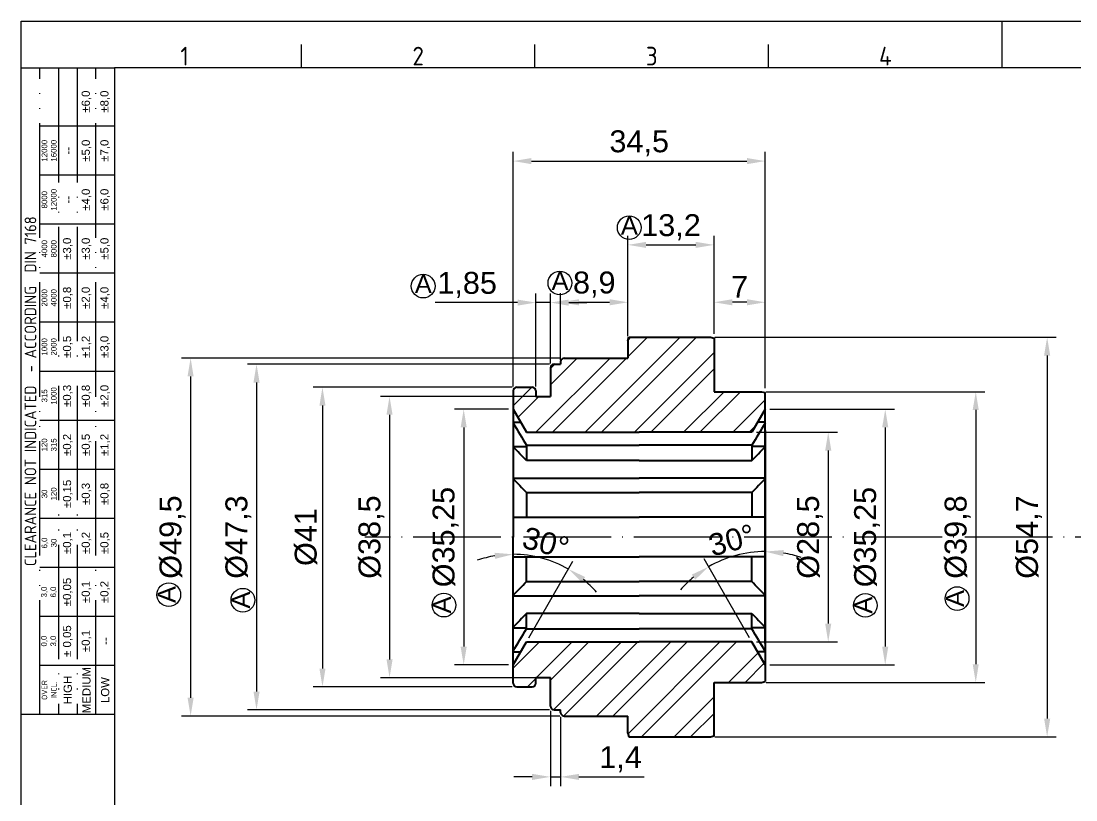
# Model space of a CAD drawing. Header units: millimetres. Extents: x 2521 to 2789, y 1164 to 1354.
# Drawn here: x 2520.6 to 2664.9, y 1247.5 to 1354.2 of the extents above; entities that cross this region are included whole.
import ezdxf
from ezdxf.enums import TextEntityAlignment as Align

# ---------------------------------------------------------------- set-up
doc = ezdxf.new("R2010")
doc.units = ezdxf.units.MM
doc.linetypes.add('ACAD_ISO04W100', pattern=[30, 24, -3, 0, -3])
doc.linetypes.add('ACAD_ISO05W100', pattern=[33, 24, -3, 0, -3, 0, -3])
for name, color, linetype, lineweight in [('AM_0', 7, 'Continuous', 40), ('AM_4', 1, 'ACAD_ISO04W100', 25), ('AM_5', 3, 'Continuous', 25), ('AM_BOR', 2, 'ACAD_ISO05W100', 35)]:
    doc.layers.add(name, color=color, linetype=linetype, lineweight=lineweight)
doc.styles.add('ACISOTS', font='isocp.shx', dxfattribs={"height": 1})
doc.styles.get("Standard").update_dxf_attribs({"font": 'arial.ttf'})
doc.dimstyles.new('ISO-25', dxfattribs={"dimtxt": 3, "dimasz": 2.5, "dimexe": 1.25, "dimexo": 0.625, "dimtad": 1, "dimtxsty": 'Standard', "dimcen": 2.5, "dimadec": 0, "dimazin": 0, "dimtfac": 1, "dimtmove": 0, "dimatfit": 3, "dimfxl": 1, "dimarcsym": 0})

# ---------------------------------------------------------------- blocks, each defined once
blk = doc.blocks.new('A3 ZTL')
for p, q in [((19.57, 280.82), (19.57, 9.78)), ((401.17, 280.82), (19.57, 280.82))]:
    blk.add_line(p, q)
at = {"layer": 'AM_BOR', "color": 135, "linetype": 'Continuous', "lineweight": 25}
for p, q in [((0, 0), (0, 290.61)), ((0, 290.61), (410.96, 290.61))]:
    blk.add_line(p, q, dxfattribs=at)
at = {"layer": 'AM_BOR', "color": 135, "lineweight": 25}
for p, q in [((205.48, 280.82), (205.48, 290.61)), ((58.71, 280.82), (58.71, 285.71)), ((107.63, 280.82), (107.63, 285.71)), ((156.56, 280.82), (156.56, 285.71)), ((3.91, 145.3), (3.91, 280.82)), ((7.83, 280.82), (7.83, 145.3)), ((11.74, 280.82), (11.74, 145.3)), ((15.66, 145.3), (15.66, 280.82)), ((19.57, 268.59), (3.91, 268.59)), ((19.57, 258.32), (3.91, 258.32)), ((19.57, 248.04), (3.91, 248.04)), ((19.57, 237.77), (3.91, 237.77)), ((19.57, 227.5), (3.91, 227.5)), ((19.57, 217.22), (3.91, 217.22)), ((19.57, 206.95), (3.91, 206.95)), ((19.57, 196.67), (3.91, 196.67)), ((19.57, 186.4), (3.91, 186.4)), ((19.57, 176.13), (3.91, 176.13)), ((19.57, 165.85), (3.91, 165.85)), ((19.57, 155.58), (3.91, 155.58))]:
    blk.add_line(p, q, dxfattribs=at)
blk.add_lwpolyline([(19.57, 145.3), (0, 145.3), (0, 280.82), (19.57, 280.82)], close=True, dxfattribs=at)
at = {"layer": 'AM_BOR', "color": 135, "lineweight": 25, "style": 'ACISOTS'}
for s, p in [('1', (34.25, 283.27)), ('2', (83.17, 283.27)), ('3', (132.09, 283.27)), ('4', (181.02, 283.27))]:
    blk.add_text(s, height=3.91, dxfattribs=at).set_placement(p, align=Align.MIDDLE)
at = {"layer": 'AM_BOR', "color": 135, "lineweight": 25, "attachment_point": 5, "rotation": 90}
for s, insert, char_height, width in [('±6,0', (13.7, 273.73), 1.712, 10.274), ('±8,0', (17.61, 273.73), 1.712, 10.274), ('12000\\P16000', (5.87, 263.45), 1.174, 10.274), ('±5,0', (13.7, 263.45), 1.712, 10.274), ('±7,0', (17.61, 263.45), 1.712, 10.274), ('--', (9.78, 263.45), 1.712, 10.274), ('8000\\P12000', (5.87, 253.18), 1.174, 10.274), ('±4,0', (13.7, 253.18), 1.712, 10.274), ('±6,0', (17.61, 253.18), 1.712, 10.274), ('--', (9.78, 253.18), 1.712, 10.274), ('{\\Fisocp.shx|c0;CLEARANCE NOT INDICATED  - ACCORDING  DIN 7168}', (1.96, 213.06), 2.4462, 135.5186), ('4000\\P8000', (5.87, 242.91), 1.174, 10.274), ('±3,0', (9.78, 242.91), 1.712, 10.274), ('±3,0', (13.7, 242.91), 1.712, 10.274), ('±5,0', (17.61, 242.91), 1.712, 10.274), ('2000\\P4000', (5.87, 232.63), 1.174, 10.274), ('±0,8', (9.78, 232.63), 1.712, 10.274), ('±2,0', (13.7, 232.63), 1.712, 10.274), ('±4,0', (17.61, 232.63), 1.712, 10.274), ('1000\\P2000', (5.87, 222.36), 1.174, 10.274), ('±0,5', (9.78, 222.36), 1.712, 10.274), ('±1,2', (13.7, 222.36), 1.712, 10.274), ('±3,0', (17.61, 222.36), 1.712, 10.274), ('±2,0', (17.61, 212.08), 1.712, 10.274), ('315\\P1000', (5.87, 212.08), 1.174, 10.274), ('±0,3', (9.78, 212.08), 1.712, 10.274), ('±0,8', (13.7, 212.08), 1.712, 10.274), ('±0,2', (9.78, 201.81), 1.712, 10.274), ('±0,5', (13.7, 201.81), 1.712, 10.274), ('±1,2', (17.61, 201.81), 1.712, 10.274), ('120\\P315', (5.87, 201.81), 1.174, 10.274), ('±0,15', (9.78, 191.54), 1.712, 10.274), ('30\\P120', (5.87, 191.54), 1.174, 10.274), ('±0,3', (13.7, 191.54), 1.712, 10.274), ('±0,8', (17.61, 191.54), 1.712, 10.274), ('±0,1', (9.78, 181.26), 1.712, 10.274), ('±0,2', (13.7, 181.26), 1.712, 10.274), ('±0,5', (17.61, 181.26), 1.712, 10.274), ('6,0\\P30', (5.87, 181.26), 1.174, 10.274), ('±0,05', (9.78, 170.99), 1.712, 10.274), ('±0,1', (13.7, 170.99), 1.712, 10.274), ('±0,2', (17.61, 170.99), 1.712, 10.274), ('3,0\\P6,0', (5.87, 170.99), 1.174, 10.274), ('± 0,05', (9.78, 160.71), 1.712, 10.274), ('0,0\\P3,0', (5.87, 160.71), 1.174, 10.274), ('\\pt4.69206;±0,1', (13.7, 160.71), 1.7123, 10.274), ('--', (17.61, 160.71), 1.712, 10.274), ('MEDIUM', (13.7, 150.44), 1.712, 10.274), ('HIGH', (9.78, 150.44), 1.712, 10.274), ('LOW', (17.61, 150.44), 1.712, 10.274), ('{\\Fisocp.shx|c0;OVER\\PINCL.}', (5.87, 150.44), 1.1742, 10.274)]:
    blk.add_mtext(s, dxfattribs=dict(at, insert=insert, char_height=char_height, width=width))
blk = doc.blocks.new('*D23')
at = {"layer": 'AM_5', "color": 0, "lineweight": -2, "transparency": 16777216}
for p, q in [((2623.04, 1301.03), (2640.09, 1301.03)), ((2638.84, 1298.53), (2638.84, 1268.53)), ((2623.04, 1266.03), (2640.09, 1266.03))]:
    blk.add_line(p, q, dxfattribs=at)
at = {"layer": 'AM_5', "color": 0, "transparency": 16777216}
for points in [[(2638.42, 1298.53), (2639.26, 1298.53), (2638.84, 1301.03)], [(2638.42, 1268.53), (2639.26, 1268.53), (2638.84, 1266.03)]]:
    blk.add_solid(points, dxfattribs=at)
at = {"layer": 'Defpoints', "color": 0, "transparency": 16777216}
for p in [(2622.42, 1301.03), (2622.42, 1266.03), (2638.84, 1266.03)]:
    blk.add_point(p, dxfattribs=at)
at = {"layer": 'AM_5', "color": 0, "transparency": 16777216, "insert": (2636.36, 1283.53), "char_height": 3, "attachment_point": 5, "rotation": 90}
blk.add_mtext('%%C35,25', dxfattribs=at)
blk = doc.blocks.new('*D24')
at = {"layer": 'AM_5', "color": 0, "lineweight": -2, "transparency": 16777216}
for p, q in [((2587.29, 1301.03), (2579.9, 1301.03)), ((2581.15, 1298.53), (2581.15, 1268.53)), ((2587.29, 1266.03), (2579.9, 1266.03))]:
    blk.add_line(p, q, dxfattribs=at)
at = {"layer": 'AM_5', "color": 0, "transparency": 16777216}
for points in [[(2580.73, 1298.53), (2581.57, 1298.53), (2581.15, 1301.03)], [(2580.73, 1268.53), (2581.57, 1268.53), (2581.15, 1266.03)]]:
    blk.add_solid(points, dxfattribs=at)
at = {"layer": 'Defpoints', "color": 0, "transparency": 16777216}
for p in [(2587.92, 1301.03), (2581.15, 1266.03), (2587.92, 1266.03)]:
    blk.add_point(p, dxfattribs=at)
at = {"layer": 'AM_5', "color": 0, "transparency": 16777216, "insert": (2578.67, 1283.53), "char_height": 3, "attachment_point": 5, "rotation": 90}
blk.add_mtext('%%C35,25', dxfattribs=at)
blk = doc.blocks.new('*D25')
at = {"layer": 'AM_5', "color": 0, "lineweight": -2, "transparency": 16777216}
blk.add_line((2620.28, 1269.72), (2614.04, 1280.55), dxfattribs=at)
for start, end in [(90, 120), (71.5072, 80.7536), (129.2464, 138.4928)]:
    blk.add_arc((2622.42, 1266.03), 15.51, start, end, dxfattribs=at)
at = {"layer": 'AM_5', "color": 0, "transparency": 16777216}
for points in [[(2624.87, 1280.92), (2624.94, 1281.75), (2622.42, 1281.54)], [(2612.37, 1278.39), (2612.84, 1277.7), (2614.66, 1279.46)]]:
    blk.add_solid(points, dxfattribs=at)
at = {"layer": 'Defpoints', "color": 0, "transparency": 16777216}
for p in [(2622.42, 1283.53), (2619.72, 1281.31), (2620.6, 1269.18), (2622.42, 1268.96), (2622.42, 1266.03)]:
    blk.add_point(p, dxfattribs=at)
at = {"layer": 'AM_5', "color": 0, "transparency": 16777216, "insert": (2617.84, 1283.1), "char_height": 3, "attachment_point": 5, "rotation": 15}
blk.add_mtext('30°', dxfattribs=at)
blk = doc.blocks.new('*D26')
at = {"layer": 'AM_5', "color": 0, "lineweight": -2, "transparency": 16777216}
blk.add_line((2590.05, 1269.72), (2596.11, 1280.23), dxfattribs=at)
for start, end in [(99.4712, 108.9424), (60, 90), (41.0576, 50.5288)]:
    blk.add_arc((2587.92, 1266.03), 15.14, start, end, dxfattribs=at)
at = {"layer": 'AM_5', "color": 0, "transparency": 16777216}
for points in [[(2585.39, 1281.38), (2585.46, 1280.55), (2587.92, 1281.17)], [(2597.3, 1277.38), (2597.78, 1278.06), (2595.49, 1279.15)]]:
    blk.add_solid(points, dxfattribs=at)
at = {"layer": 'Defpoints', "color": 0, "transparency": 16777216}
for p in [(2587.92, 1283.53), (2593.09, 1280.26), (2587.92, 1268.96), (2589.73, 1269.18), (2587.92, 1266.03)]:
    blk.add_point(p, dxfattribs=at)
at = {"layer": 'AM_5', "color": 0, "transparency": 16777216, "insert": (2592.39, 1282.74), "char_height": 3, "attachment_point": 5, "rotation": 345}
blk.add_mtext('30°', dxfattribs=at)
blk = doc.blocks.new('*D27')
at = {"layer": 'AM_5', "color": 0, "lineweight": -2, "transparency": 16777216}
for p, q in [((2622.54, 1303.43), (2652.48, 1303.43)), ((2651.23, 1300.93), (2651.23, 1266.13)), ((2622.54, 1263.63), (2652.48, 1263.63))]:
    blk.add_line(p, q, dxfattribs=at)
at = {"layer": 'AM_5', "color": 0, "transparency": 16777216}
for points in [[(2650.81, 1300.93), (2651.64, 1300.93), (2651.23, 1303.43)], [(2650.81, 1266.13), (2651.64, 1266.13), (2651.23, 1263.63)]]:
    blk.add_solid(points, dxfattribs=at)
at = {"layer": 'Defpoints', "color": 0, "transparency": 16777216}
for p in [(2621.92, 1303.43), (2621.92, 1263.63), (2651.23, 1263.63)]:
    blk.add_point(p, dxfattribs=at)
at = {"layer": 'AM_5', "color": 0, "transparency": 16777216, "insert": (2648.75, 1283.53), "char_height": 3, "attachment_point": 5, "rotation": 90}
blk.add_mtext('%%C39,8', dxfattribs=at)
blk = doc.blocks.new('*D28')
at = {"layer": 'AM_5', "color": 0, "lineweight": -2, "transparency": 16777216}
for p, q in [((2615.54, 1310.88), (2662.25, 1310.88)), ((2661, 1308.38), (2661, 1258.68)), ((2615.54, 1256.18), (2662.25, 1256.18))]:
    blk.add_line(p, q, dxfattribs=at)
at = {"layer": 'AM_5', "color": 0, "transparency": 16777216}
for points in [[(2660.58, 1308.38), (2661.42, 1308.38), (2661, 1310.88)], [(2660.58, 1258.68), (2661.42, 1258.68), (2661, 1256.18)]]:
    blk.add_solid(points, dxfattribs=at)
at = {"layer": 'Defpoints', "color": 0, "transparency": 16777216}
for p in [(2614.92, 1310.88), (2614.92, 1256.18), (2661, 1256.18)]:
    blk.add_point(p, dxfattribs=at)
at = {"layer": 'AM_5', "color": 0, "transparency": 16777216, "insert": (2658.52, 1283.53), "char_height": 3, "attachment_point": 5, "rotation": 90}
blk.add_mtext('%%C54,7', dxfattribs=at)
blk = doc.blocks.new('*D29')
at = {"layer": 'AM_5', "color": 0, "lineweight": -2, "transparency": 16777216}
for p, q in [((2592.39, 1302.78), (2569.75, 1302.78)), ((2571, 1300.28), (2571, 1266.78)), ((2592.39, 1264.28), (2569.75, 1264.28))]:
    blk.add_line(p, q, dxfattribs=at)
at = {"layer": 'AM_5', "color": 0, "transparency": 16777216}
for points in [[(2570.59, 1300.28), (2571.42, 1300.28), (2571, 1302.78)], [(2570.59, 1266.78), (2571.42, 1266.78), (2571, 1264.28)]]:
    blk.add_solid(points, dxfattribs=at)
at = {"layer": 'Defpoints', "color": 0, "transparency": 16777216}
for p in [(2593.02, 1302.78), (2571, 1264.28), (2593.02, 1264.28)]:
    blk.add_point(p, dxfattribs=at)
at = {"layer": 'AM_5', "color": 0, "transparency": 16777216, "insert": (2568.53, 1283.53), "char_height": 3, "attachment_point": 5, "rotation": 90}
blk.add_mtext('%%C38,5', dxfattribs=at)
blk = doc.blocks.new('*D30')
at = {"layer": 'AM_5', "color": 0, "lineweight": -2, "transparency": 16777216}
for p, q in [((2587.79, 1304.03), (2560.57, 1304.03)), ((2561.82, 1301.53), (2561.82, 1265.53)), ((2587.79, 1263.03), (2560.57, 1263.03))]:
    blk.add_line(p, q, dxfattribs=at)
at = {"layer": 'AM_5', "color": 0, "transparency": 16777216}
for points in [[(2561.41, 1301.53), (2562.24, 1301.53), (2561.82, 1304.03)], [(2561.41, 1265.53), (2562.24, 1265.53), (2561.82, 1263.03)]]:
    blk.add_solid(points, dxfattribs=at)
at = {"layer": 'Defpoints', "color": 0, "transparency": 16777216}
for p in [(2588.42, 1304.03), (2561.82, 1263.03), (2588.42, 1263.03)]:
    blk.add_point(p, dxfattribs=at)
at = {"layer": 'AM_5', "color": 0, "transparency": 16777216, "insert": (2559.58, 1283.53), "char_height": 3, "attachment_point": 5, "rotation": 90}
blk.add_mtext('%%C41', dxfattribs=at)
blk = doc.blocks.new('*D31')
at = {"layer": 'AM_5', "color": 0, "lineweight": -2, "transparency": 16777216}
for p, q in [((2592.89, 1307.18), (2551.55, 1307.18)), ((2552.8, 1304.68), (2552.8, 1262.38)), ((2592.89, 1259.88), (2551.55, 1259.88))]:
    blk.add_line(p, q, dxfattribs=at)
at = {"layer": 'AM_5', "color": 0, "transparency": 16777216}
for points in [[(2552.38, 1304.68), (2553.22, 1304.68), (2552.8, 1307.18)], [(2552.38, 1262.38), (2553.22, 1262.38), (2552.8, 1259.88)]]:
    blk.add_solid(points, dxfattribs=at)
at = {"layer": 'Defpoints', "color": 0, "transparency": 16777216}
for p in [(2593.52, 1307.18), (2552.8, 1259.88), (2593.52, 1259.88)]:
    blk.add_point(p, dxfattribs=at)
at = {"layer": 'AM_5', "color": 0, "transparency": 16777216, "insert": (2550.32, 1283.53), "char_height": 3, "attachment_point": 5, "rotation": 90}
blk.add_mtext('%%C47,3', dxfattribs=at)
blk = doc.blocks.new('*D32')
at = {"layer": 'AM_5', "color": 0, "lineweight": -2, "transparency": 16777216}
for p, q in [((2594.29, 1308.03), (2542.53, 1308.03)), ((2543.78, 1305.53), (2543.78, 1261.53)), ((2594.29, 1259.03), (2542.53, 1259.03))]:
    blk.add_line(p, q, dxfattribs=at)
at = {"layer": 'AM_5', "color": 0, "transparency": 16777216}
for points in [[(2543.36, 1305.53), (2544.19, 1305.53), (2543.78, 1308.03)], [(2543.36, 1261.53), (2544.19, 1261.53), (2543.78, 1259.03)]]:
    blk.add_solid(points, dxfattribs=at)
at = {"layer": 'Defpoints', "color": 0, "transparency": 16777216}
for p in [(2594.92, 1308.03), (2543.78, 1259.03), (2594.92, 1259.03)]:
    blk.add_point(p, dxfattribs=at)
at = {"layer": 'AM_5', "color": 0, "transparency": 16777216, "insert": (2541.3, 1283.53), "char_height": 3, "attachment_point": 5, "rotation": 90}
blk.add_mtext('%%C49,5', dxfattribs=at)
blk = doc.blocks.new('*D33')
at = {"layer": 'AM_5', "color": 0, "lineweight": -2, "transparency": 16777216}
for p, q in [((2615.42, 1311.37), (2615.42, 1316.92)), ((2622.42, 1303.92), (2622.42, 1316.92)), ((2619.92, 1315.67), (2617.92, 1315.67))]:
    blk.add_line(p, q, dxfattribs=at)
at = {"layer": 'AM_5', "color": 0, "transparency": 16777216}
for points in [[(2617.92, 1316.09), (2617.92, 1315.25), (2615.42, 1315.67)], [(2619.92, 1316.09), (2619.92, 1315.25), (2622.42, 1315.67)]]:
    blk.add_solid(points, dxfattribs=at)
at = {"layer": 'Defpoints', "color": 0, "transparency": 16777216}
for p in [(2615.42, 1315.67), (2615.42, 1310.75), (2622.42, 1303.3)]:
    blk.add_point(p, dxfattribs=at)
at = {"layer": 'AM_5', "color": 0, "transparency": 16777216, "insert": (2618.92, 1317.79), "char_height": 3, "attachment_point": 5}
blk.add_mtext('7', dxfattribs=at)
blk = doc.blocks.new('*D34')
at = {"layer": 'AM_5', "color": 0, "lineweight": -2, "transparency": 16777216}
for p, q in [((2603.62, 1311.01), (2603.62, 1324.78)), ((2615.42, 1316.29), (2615.42, 1324.78)), ((2606.12, 1323.53), (2612.92, 1323.53))]:
    blk.add_line(p, q, dxfattribs=at)
at = {"layer": 'AM_5', "color": 0, "transparency": 16777216}
for points in [[(2606.12, 1323.94), (2606.12, 1323.11), (2603.62, 1323.53)], [(2612.92, 1323.94), (2612.92, 1323.11), (2615.42, 1323.53)]]:
    blk.add_solid(points, dxfattribs=at)
at = {"layer": 'Defpoints', "color": 0, "transparency": 16777216}
for p in [(2615.42, 1323.53), (2615.42, 1315.67), (2603.62, 1310.38)]:
    blk.add_point(p, dxfattribs=at)
at = {"layer": 'AM_5', "color": 0, "transparency": 16777216, "insert": (2609.52, 1325.95), "char_height": 3, "attachment_point": 5}
blk.add_mtext('13,2', dxfattribs=at)
blk = doc.blocks.new('*D35')
at = {"layer": 'AM_5', "color": 0, "lineweight": -2, "transparency": 16777216}
for p, q in [((2594.42, 1307.81), (2594.42, 1316.92)), ((2603.62, 1316.29), (2603.62, 1316.92)), ((2596.92, 1315.67), (2601.12, 1315.67))]:
    blk.add_line(p, q, dxfattribs=at)
at = {"layer": 'AM_5', "color": 0, "transparency": 16777216}
for points in [[(2596.92, 1316.09), (2596.92, 1315.25), (2594.42, 1315.67)], [(2601.12, 1316.09), (2601.12, 1315.25), (2603.62, 1315.67)]]:
    blk.add_solid(points, dxfattribs=at)
at = {"layer": 'Defpoints', "color": 0, "transparency": 16777216}
for p in [(2603.62, 1315.67), (2603.62, 1315.67), (2594.42, 1307.18)]:
    blk.add_point(p, dxfattribs=at)
at = {"layer": 'AM_5', "color": 0, "transparency": 16777216, "insert": (2599.02, 1318.1), "char_height": 3, "attachment_point": 5}
blk.add_mtext('8,9', dxfattribs=at)
blk = doc.blocks.new('*D37')
at = {"layer": 'AM_5', "color": 0, "lineweight": -2, "transparency": 16777216}
for p, q in [((2591.02, 1304.16), (2591.02, 1316.88)), ((2593.02, 1307.31), (2593.02, 1316.88)), ((2588.52, 1315.63), (2577.23, 1315.63)), ((2593.02, 1315.63), (2591.02, 1315.63)), ((2595.52, 1315.63), (2598.02, 1315.63))]:
    blk.add_line(p, q, dxfattribs=at)
at = {"layer": 'AM_5', "color": 0, "transparency": 16777216}
for points in [[(2588.52, 1316.04), (2588.52, 1315.21), (2591.02, 1315.63)], [(2595.52, 1316.04), (2595.52, 1315.21), (2593.02, 1315.63)]]:
    blk.add_solid(points, dxfattribs=at)
at = {"layer": 'Defpoints', "color": 0, "transparency": 16777216}
for p in [(2591.02, 1315.63), (2593.02, 1306.68), (2591.02, 1303.53)]:
    blk.add_point(p, dxfattribs=at)
at = {"layer": 'AM_5', "color": 0, "transparency": 16777216, "insert": (2581.62, 1318.05), "char_height": 3, "attachment_point": 5}
blk.add_mtext('1,85', dxfattribs=at)
blk = doc.blocks.new('*D38')
at = {"layer": 'AM_5', "color": 0, "lineweight": -2, "transparency": 16777216}
for p, q in [((2587.92, 1304.16), (2587.92, 1336.25)), ((2622.42, 1303.92), (2622.42, 1336.25)), ((2590.42, 1335), (2619.92, 1335))]:
    blk.add_line(p, q, dxfattribs=at)
at = {"layer": 'AM_5', "color": 0, "transparency": 16777216}
for points in [[(2590.42, 1335.42), (2590.42, 1334.58), (2587.92, 1335)], [(2619.92, 1335.42), (2619.92, 1334.58), (2622.42, 1335)]]:
    blk.add_solid(points, dxfattribs=at)
at = {"layer": 'Defpoints', "color": 0, "transparency": 16777216}
for p in [(2622.42, 1335), (2587.92, 1303.53), (2622.42, 1303.3)]:
    blk.add_point(p, dxfattribs=at)
at = {"layer": 'AM_5', "color": 0, "transparency": 16777216, "insert": (2605.17, 1337.43), "char_height": 3, "attachment_point": 5}
blk.add_mtext('34,5', dxfattribs=at)
blk = doc.blocks.new('*D39')
at = {"layer": 'AM_5', "color": 0, "lineweight": -2, "transparency": 16777216}
for p, q in [((2593.02, 1259.76), (2593.02, 1249.45)), ((2594.42, 1258.91), (2594.42, 1249.45)), ((2590.52, 1250.7), (2588.02, 1250.7)), ((2593.02, 1250.7), (2594.42, 1250.7)), ((2596.92, 1250.7), (2605.83, 1250.7))]:
    blk.add_line(p, q, dxfattribs=at)
at = {"layer": 'AM_5', "color": 0, "transparency": 16777216}
for points in [[(2590.52, 1251.11), (2590.52, 1250.28), (2593.02, 1250.7)], [(2596.92, 1251.11), (2596.92, 1250.28), (2594.42, 1250.7)]]:
    blk.add_solid(points, dxfattribs=at)
at = {"layer": 'Defpoints', "color": 0, "transparency": 16777216}
for p in [(2593.02, 1260.38), (2594.42, 1259.53), (2594.42, 1250.7)]:
    blk.add_point(p, dxfattribs=at)
at = {"layer": 'AM_5', "color": 0, "transparency": 16777216, "insert": (2602.62, 1253.12), "char_height": 3, "attachment_point": 5}
blk.add_mtext('1,4', dxfattribs=at)
blk = doc.blocks.new('*D40')
at = {"layer": 'AM_5', "color": 0, "lineweight": -2, "transparency": 16777216}
for p, q in [((2621.22, 1297.88), (2632.29, 1297.88)), ((2631.04, 1295.38), (2631.04, 1271.68)), ((2621.22, 1269.18), (2632.29, 1269.18))]:
    blk.add_line(p, q, dxfattribs=at)
at = {"layer": 'AM_5', "color": 0, "transparency": 16777216}
for points in [[(2630.62, 1295.38), (2631.46, 1295.38), (2631.04, 1297.88)], [(2630.62, 1271.68), (2631.46, 1271.68), (2631.04, 1269.18)]]:
    blk.add_solid(points, dxfattribs=at)
at = {"layer": 'Defpoints', "color": 0, "transparency": 16777216}
for p in [(2620.6, 1297.88), (2620.6, 1269.18), (2631.04, 1269.18)]:
    blk.add_point(p, dxfattribs=at)
at = {"layer": 'AM_5', "color": 0, "transparency": 16777216, "insert": (2628.56, 1283.53), "char_height": 3, "attachment_point": 5, "rotation": 90}
blk.add_mtext('%%C28,5', dxfattribs=at)

msp = doc.modelspace()

# ---------------------------------------------------------------- hatches: boundary and pattern name
at = {"layer": 'AM_5'}
h = msp.add_hatch(dxfattribs=at)
h.set_pattern_fill('ANSI32', color=1, scale=0.5)
h.paths.add_polyline_path([(2622.416, 1303.299), (2621.916, 1303.433), (2615.416, 1303.433), (2615.416, 1310.749), (2614.916, 1310.883), (2603.75, 1310.883), (2603.616, 1310.383), (2603.616, 1308.033), (2594.916, 1308.033, 0.4142136), (2594.416, 1307.533), (2594.416, 1307.183), (2593.516, 1307.183, 0.4142136), (2593.016, 1306.683), (2593.016, 1302.783), (2591.016, 1302.783), (2591.016, 1303.533, 0.4142136), (2590.516, 1304.033), (2588.416, 1304.033, 0.4142136), (2587.916, 1303.533), (2587.916, 1301.033), (2589.735, 1297.883), (2605.166, 1297.883), (2620.597, 1297.883), (2622.416, 1301.033)])
h.paths.add_polyline_path([(2615.416, 1263.633), (2621.916, 1263.633), (2622.416, 1263.767), (2622.416, 1266.033), (2620.597, 1269.183), (2605.166, 1269.183), (2589.735, 1269.183), (2587.916, 1266.033), (2587.916, 1263.533, 0.4142136), (2588.416, 1263.033), (2590.516, 1263.033, 0.4142136), (2591.016, 1263.533), (2591.016, 1264.283), (2593.016, 1264.283), (2593.016, 1260.383, 0.4142136), (2593.516, 1259.883), (2594.416, 1259.883), (2594.416, 1259.533, 0.4142136), (2594.916, 1259.033), (2603.616, 1259.033), (2603.616, 1256.683), (2603.75, 1256.183), (2614.916, 1256.183), (2615.416, 1256.317)])

# ---------------------------------------------------------------- linework, layer by layer
at = {"layer": 'AM_0'}
for p, q in [((2603.616, 1310.383), (2603.75, 1310.883)), ((2603.75, 1310.883), (2614.916, 1310.883)), ((2614.916, 1310.883), (2615.416, 1310.749)), ((2615.416, 1310.749), (2615.416, 1303.433)), ((2603.616, 1310.383), (2603.616, 1308.033)), ((2594.916, 1308.033), (2603.616, 1308.033)), ((2593.016, 1306.683), (2593.016, 1302.783)), ((2593.516, 1307.183), (2594.416, 1307.183)), ((2594.416, 1307.533), (2594.416, 1307.183)), ((2587.916, 1303.533), (2587.916, 1298.106)), ((2588.416, 1304.033), (2590.516, 1304.033)), ((2591.016, 1303.533), (2591.016, 1302.783)), ((2591.016, 1302.783), (2593.016, 1302.783)), ((2615.416, 1303.433), (2621.916, 1303.433)), ((2621.916, 1303.433), (2622.416, 1303.299)), ((2622.416, 1283.533), (2622.416, 1303.299)), ((2587.916, 1301.033), (2589.735, 1297.883)), ((2622.416, 1301.033), (2620.597, 1297.883)), ((2587.916, 1299.239), (2588.952, 1299.239)), ((2622.416, 1299.239), (2621.38, 1299.239)), ((2587.916, 1298.106), (2587.916, 1283.533)), ((2589.735, 1297.883), (2605.166, 1297.883)), ((2620.597, 1297.883), (2605.166, 1297.883)), ((2622.416, 1298.106), (2622.416, 1283.533)), ((2587.916, 1295.94), (2589.735, 1295.94)), ((2589.735, 1296.102), (2589.735, 1294.001)), ((2589.735, 1296.102), (2605.166, 1296.102)), ((2620.597, 1296.102), (2605.166, 1296.102)), ((2620.597, 1296.102), (2620.597, 1294.001)), ((2622.416, 1295.94), (2620.597, 1295.94)), ((2605.166, 1294.001), (2589.735, 1294.001)), ((2605.166, 1294.001), (2620.597, 1294.001)), ((2587.916, 1291.571), (2605.166, 1291.571)), ((2622.416, 1291.571), (2605.166, 1291.571)), ((2589.735, 1289.632), (2605.166, 1289.632)), ((2589.735, 1289.632), (2589.735, 1286.233)), ((2620.597, 1289.632), (2605.166, 1289.632)), ((2620.597, 1289.632), (2620.597, 1286.233)), ((2587.916, 1286.233), (2605.166, 1286.233)), ((2622.416, 1286.233), (2605.166, 1286.233)), ((2587.916, 1268.96), (2587.916, 1283.533)), ((2622.416, 1283.533), (2622.416, 1263.767)), ((2622.416, 1268.96), (2622.416, 1283.533)), ((2587.916, 1280.833), (2605.166, 1280.833)), ((2589.735, 1277.433), (2589.735, 1280.833)), ((2622.416, 1280.833), (2605.166, 1280.833)), ((2620.597, 1277.433), (2620.597, 1280.833)), ((2589.735, 1277.433), (2605.166, 1277.433)), ((2620.597, 1277.433), (2605.166, 1277.433)), ((2587.916, 1275.495), (2605.166, 1275.495)), ((2622.416, 1275.495), (2605.166, 1275.495)), ((2605.166, 1273.064), (2589.735, 1273.064)), ((2589.735, 1270.963), (2589.735, 1273.064)), ((2605.166, 1273.064), (2620.597, 1273.064)), ((2620.597, 1270.963), (2620.597, 1273.064)), ((2587.916, 1271.126), (2589.735, 1271.126)), ((2589.735, 1270.963), (2605.166, 1270.963)), ((2620.597, 1270.963), (2605.166, 1270.963)), ((2622.416, 1271.126), (2620.597, 1271.126)), ((2587.916, 1266.033), (2589.735, 1269.183)), ((2587.916, 1263.533), (2587.916, 1268.959)), ((2589.735, 1269.183), (2605.166, 1269.183)), ((2620.597, 1269.183), (2605.166, 1269.183)), ((2622.416, 1266.033), (2620.597, 1269.183)), ((2587.916, 1267.827), (2588.952, 1267.827)), ((2622.416, 1267.827), (2621.38, 1267.827)), ((2591.016, 1264.283), (2593.016, 1264.283)), ((2591.016, 1263.533), (2591.016, 1264.283)), ((2593.016, 1260.383), (2593.016, 1264.283)), ((2615.416, 1263.633), (2621.916, 1263.633)), ((2615.416, 1256.317), (2615.416, 1263.633)), ((2621.916, 1263.633), (2622.416, 1263.767)), ((2588.416, 1263.033), (2590.516, 1263.033)), ((2593.516, 1259.883), (2594.416, 1259.883)), ((2594.416, 1259.533), (2594.416, 1259.883)), ((2594.916, 1259.033), (2603.616, 1259.033)), ((2603.616, 1256.683), (2603.616, 1259.033)), ((2603.616, 1256.683), (2603.75, 1256.183)), ((2603.75, 1256.183), (2614.916, 1256.183)), ((2614.916, 1256.183), (2615.416, 1256.317))]:
    msp.add_line(p, q, dxfattribs=at)
for centre, start, end in [((2594.916, 1307.533), 90, 180), ((2593.516, 1306.683), 90, 180), ((2588.416, 1303.533), 90, 180), ((2590.516, 1303.533), 0, 90), ((2588.416, 1263.533), 180, 270), ((2590.516, 1263.533), 270, 0), ((2593.516, 1260.383), 180, 270), ((2594.916, 1259.533), 180, 270)]:
    msp.add_arc(centre, 0.5, start, end, dxfattribs=at)
for points in [[(2587.916, 1299.143), (2588.523, 1298.13), (2589.13, 1297.117), (2589.735, 1296.102)], [(2622.416, 1299.143), (2621.809, 1298.13), (2621.202, 1297.117), (2620.597, 1296.102)], [(2589.735, 1294.001), (2589.13, 1294.628), (2588.523, 1295.254), (2587.916, 1295.88)], [(2620.597, 1294.001), (2621.202, 1294.628), (2621.809, 1295.254), (2622.416, 1295.88)], [(2587.916, 1291.511), (2588.523, 1290.886), (2589.13, 1290.259), (2589.735, 1289.632)], [(2622.416, 1291.511), (2621.809, 1290.886), (2621.202, 1290.259), (2620.597, 1289.632)], [(2587.916, 1275.554), (2588.523, 1276.18), (2589.13, 1276.806), (2589.735, 1277.433)], [(2622.416, 1275.554), (2621.809, 1276.18), (2621.202, 1276.806), (2620.597, 1277.433)], [(2589.735, 1273.064), (2589.13, 1272.438), (2588.523, 1271.811), (2587.916, 1271.185)], [(2620.597, 1273.064), (2621.202, 1272.438), (2621.809, 1271.811), (2622.416, 1271.185)], [(2587.916, 1267.923), (2588.523, 1268.936), (2589.13, 1269.949), (2589.735, 1270.963)], [(2622.416, 1267.923), (2621.809, 1268.936), (2621.202, 1269.949), (2620.597, 1270.963)]]:
    msp.add_open_spline(points, degree=3, dxfattribs=at)
at = {"layer": 'AM_4', "ltscale": 0.5}
msp.add_line((2752.341, 1283.533), (2567.627, 1283.533), dxfattribs=at)
at = {"layer": 'AM_5', "color": 1, "ltscale": 0.5}
for centre in [(2603.804, 1325.892), (2575.606, 1317.882), (2594.318, 1318.312), (2540.789, 1275.644), (2550.928, 1274.887), (2648.678, 1275.108), (2578.448, 1274.217), (2636.123, 1274.184)]:
    msp.add_circle(centre, 1.621, dxfattribs=at)

# ---------------------------------------------------------------- block references
at = {"linetype": 'ByBlock', "lineweight": 0, "xscale": 0.6534000000000001, "yscale": 0.6534000000000001, "zscale": 0.6534000000000001}
msp.add_blockref('A3 ZTL', (2520.579, 1164.283), dxfattribs=at)

# ---------------------------------------------------------------- texts
at = {"layer": 'AM_5', "color": 1, "ltscale": 0.5, "char_height": 2.5, "attachment_point": 1}
for insert in [(2602.661, 1327.434), (2574.463, 1319.424), (2593.175, 1319.854)]:
    msp.add_mtext_dynamic_manual_height_columns('A', width=14.9569, gutter_width=12.5, heights=[0], dxfattribs=dict(at, insert=insert))
at = {"layer": 'AM_5', "color": 1, "ltscale": 0.5, "char_height": 2.5, "attachment_point": 1, "rotation": 90}
for insert in [(2539.247, 1274.5), (2647.136, 1273.965), (2549.386, 1273.744), (2576.906, 1273.074), (2634.581, 1273.041)]:
    msp.add_mtext_dynamic_manual_height_columns('A', width=14.9569, gutter_width=12.5, heights=[0], dxfattribs=dict(at, insert=insert))

# ---------------------------------------------------------------- dimensions: what is measured, and where the dimension line sits
at = {"layer": 'AM_5'}
for base, p1, p2, picture, middle in [((2622.416, 1334.999), (2587.916, 1303.533), (2622.416, 1303.299), '*D38', (2605.166, 1337.427)), ((2615.416, 1315.669), (2622.416, 1303.299), (2615.416, 1310.749), '*D33', (2618.916, 1317.794)), ((2594.416, 1250.696), (2593.016, 1260.383), (2594.416, 1259.533), '*D39', (2602.625, 1253.124))]:
    dim = msp.add_linear_dim(base=base, p1=p1, p2=p2, dimstyle='ISO-25', dxfattribs=at)
    dim.commit()
    dim.dimension.update_dxf_attribs({"geometry": picture, "text_midpoint": middle})
for base, p1, p2, text, picture, middle in [((2615.416, 1323.526), (2603.616, 1310.383), (2615.416, 1315.669), '13,2', '*D34', (2609.516, 1325.954)), ((2591.016, 1315.625), (2593.016, 1306.683), (2591.016, 1303.533), '1,85', '*D37', (2581.625, 1318.053)), ((2603.616, 1315.669), (2594.416, 1307.183), (2603.616, 1315.669), '8,9', '*D35', (2599.016, 1318.097))]:
    dim = msp.add_linear_dim(base=base, p1=p1, p2=p2, text=text, dimstyle='ISO-25', dxfattribs=at)
    dim.commit()
    dim.dimension.update_dxf_attribs({"geometry": picture, "text_midpoint": middle})
for base, p1, p2, text, picture, middle in [((2661, 1256.183), (2614.916, 1310.883), (2614.916, 1256.183), '%%C54,7', '*D28', (2658.523, 1283.533)), ((2543.777, 1259.033), (2594.916, 1308.033), (2594.916, 1259.033), '%%C49,5', '*D32', (2541.3, 1283.533)), ((2552.8, 1259.883), (2593.516, 1307.183), (2593.516, 1259.883), '%%C47,3', '*D31', (2550.323, 1283.533)), ((2561.824, 1263.033), (2588.416, 1304.033), (2588.416, 1263.033), '%%C41', '*D30', (2559.584, 1283.533)), ((2571.004, 1264.283), (2593.016, 1302.783), (2593.016, 1264.283), '%%C38,5', '*D29', (2568.527, 1283.533)), ((2651.228, 1263.633), (2621.916, 1303.433), (2621.916, 1263.633), '%%C39,8', '*D27', (2648.751, 1283.533)), ((2581.151, 1266.033), (2587.916, 1301.033), (2587.916, 1266.033), '%%C35,25', '*D24', (2578.674, 1283.533)), ((2638.839, 1266.033), (2622.416, 1301.033), (2622.416, 1266.033), '%%C35,25', '*D23', (2636.362, 1283.533)), ((2631.039, 1269.183), (2620.597, 1297.883), (2620.597, 1269.183), '%%C28,5', '*D40', (2628.562, 1283.533))]:
    dim = msp.add_linear_dim(base=base, p1=p1, p2=p2, angle=90, text=text, dimstyle='ISO-25', dxfattribs=at)
    dim.commit()
    dim.dimension.update_dxf_attribs({"geometry": picture, "text_midpoint": middle})
for base, line1, line2, picture, middle in [((2593.094, 1280.261), ((2587.916, 1268.96), (2587.916, 1283.533)), ((2587.916, 1266.033), (2589.735, 1269.183)), '*D26', (2592.393, 1282.742)), ((2619.723, 1281.305), ((2622.416, 1268.96), (2622.416, 1283.533)), ((2622.416, 1266.033), (2620.597, 1269.183)), '*D25', (2617.844, 1283.097))]:
    dim = msp.add_angular_dim_2l(base=base, line1=line1, line2=line2, dimstyle='ISO-25', dxfattribs=at)
    dim.commit()
    dim.dimension.update_dxf_attribs({"geometry": picture, "text_midpoint": middle})

doc.saveas('drawing.dxf')
